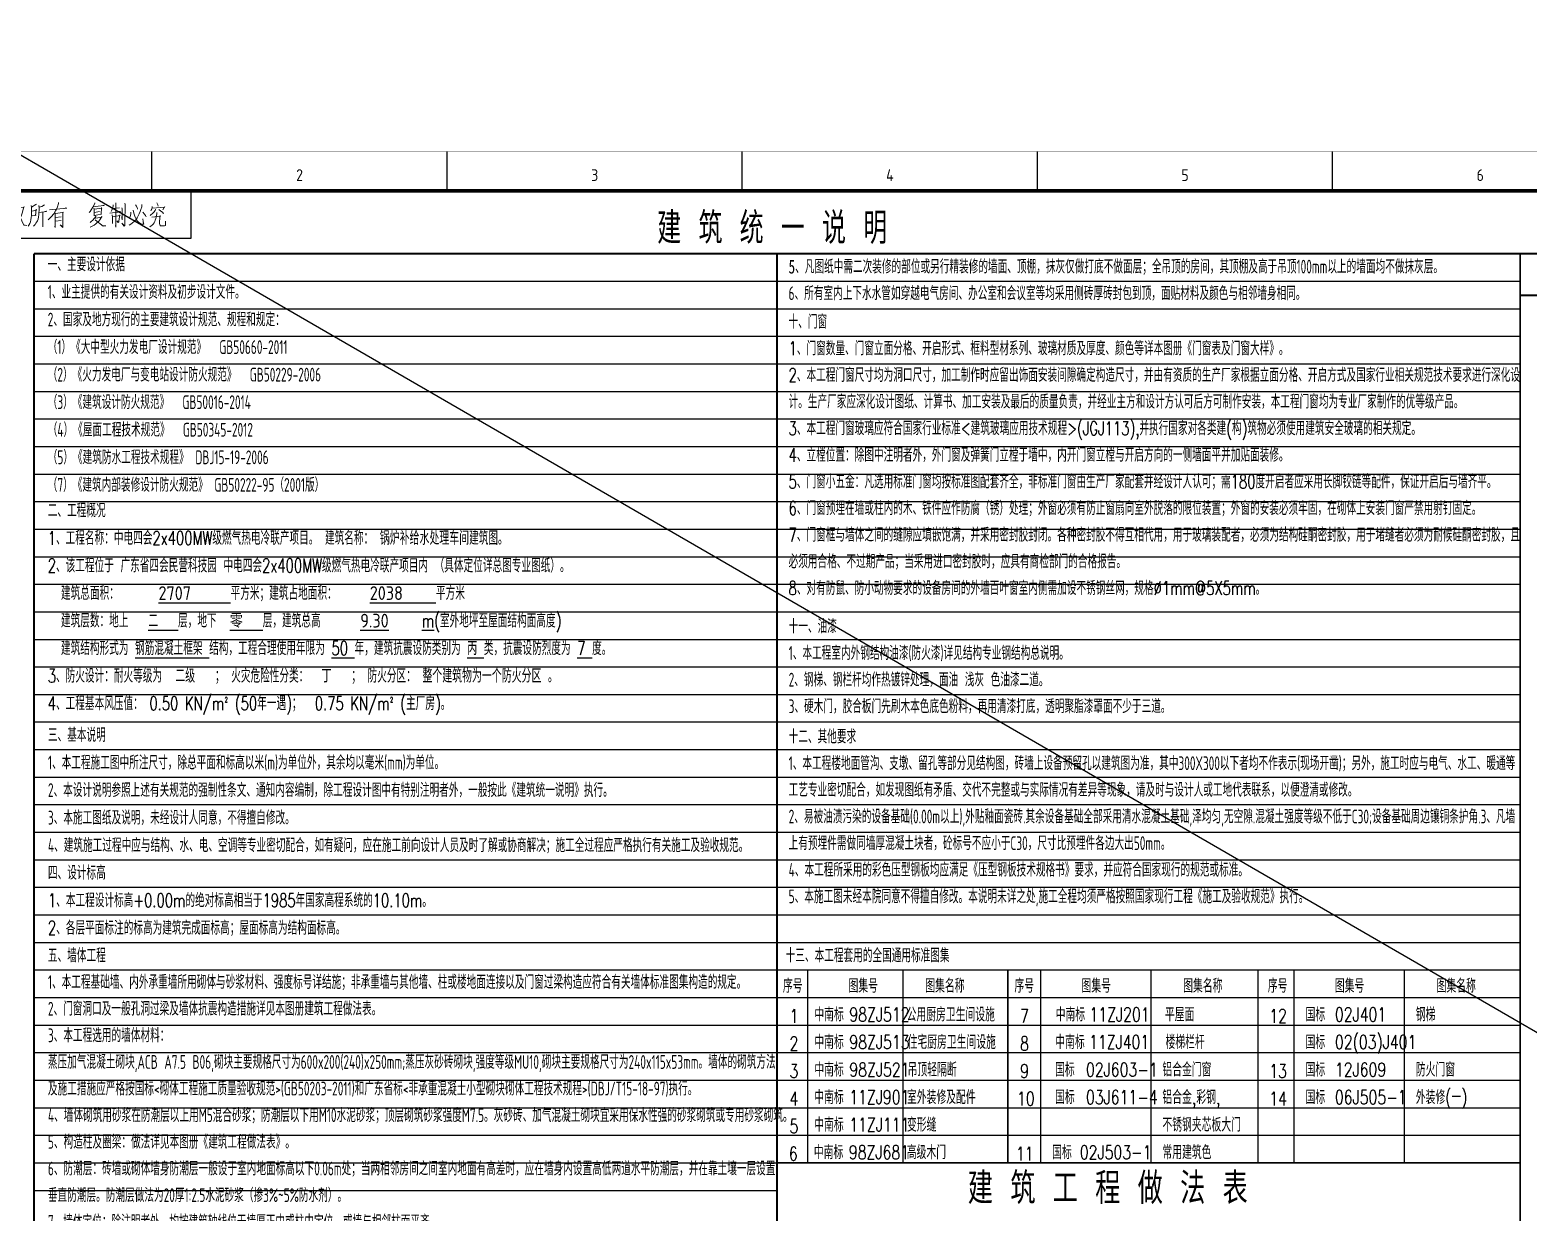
# Model space of a CAD drawing. Extents: x 93518 to 937116, y -359949 to 58022.
# Drawn here: x 689422 to 727487, y -9662 to 20371 of the extents above; entities that cross this region are included whole.
import ezdxf
from ezdxf.enums import TextEntityAlignment as Align

# ---------------------------------------------------------------- set-up
doc = ezdxf.new("R2010")
doc.units = 0
doc.header["$LTSCALE"] = 1000
doc.header["$MEASUREMENT"] = 0
doc.layers.get('0').update_dxf_attribs({"color": 8, "linetype": 'CONTINUOUS'})
for name, color, linetype in [('-人员定位', 6, 'CONTINUOUS'), ('PUB_TEXT', 8, 'CONTINUOUS'), ('工程做法表', 8, 'CONTINUOUS')]:
    doc.layers.add(name, color=color, linetype=linetype)
doc.styles.add('BIGFONT', font='geditxt.shx', dxfattribs={"bigfont": 'hztxt.shx'})
doc.styles.add('HZ', font='geditxt.shx', dxfattribs={"width": 0.8, "bigfont": 'dxt.shx'})
doc.styles.get("Standard").update_dxf_attribs({"font": 'GBENOR', "bigfont": 'GBCBIG'})
doc.styles.add('TK', font='geditxt.shx', dxfattribs={"width": 0.75, "bigfont": 'dxt.shx'})

# ---------------------------------------------------------------- blocks, each defined once
blk = doc.blocks.new('GEDI_WK_A11')
at = {"color": 3}
for p, q in [((75, 584), (75, 594)), ((150, 584), (150, 594)), ((225, 584), (225, 594)), ((300, 584), (300, 594)), ((375, 584), (375, 594)), ((85, 572), (85, 584)), ((25, 572), (85, 572))]:
    blk.add_line(p, q, dxfattribs=at)
for points, const_width in [([(0, 0), (1050, 0), (1050, 594), (0, 594)], 0.1), ([(25, 10), (1040, 10), (1040, 584), (25, 584)], 1)]:
    blk.add_lwpolyline(points, close=True, dxfattribs=dict(at, const_width=const_width))
for s, p in [('2', (112.5, 588)), ('3', (187.5, 588)), ('4', (262.5, 588)), ('5', (337.5, 588)), ('6', (412.5, 588))]:
    blk.add_text(s, height=3, dxfattribs=at).set_placement(p, align=Align.MIDDLE)
blk = doc.blocks.new('GEDI_Copyright_2012')
at = {"color": 7, "lineweight": 0}
for points in [[(8.99, -3.43), (9.11, -3.83), (9.11, -5.03), (9.11, -5.93), (9.03, -6.73), (8.9, -7.33), (8.73, -8.03), (8.48, -8.53), (8.22, -8.93)], [(10.81, -3.53), (10.9, -4.03), (10.9, -4.68), (10.81, -5.53), (10.73, -6.33), (10.6, -7.03), (10.47, -7.68), (10.3, -8.23), (10.09, -8.72), (9.84, -9.08)], [(9.88, -3.13), (9.96, -3.43), (9.96, -5.33)], [(12.43, -3.23), (12.34, -3.38), (11.53, -3.88), (10.98, -4.13)], [(14.64, -3.13), (14.81, -3.38), (14.76, -3.33), (14.72, -9.13), (14.68, -8.72), (14.72, -8.13)], [(20.67, -3.38), (20.5, -3.48), (19.35, -4.13), (19.27, -3.73), (19.4, -4.13), (19.4, -5.43), (19.35, -6.23), (19.31, -6.78), (19.22, -7.33), (19.1, -7.83), (18.93, -8.33), (18.72, -8.68), (18.54, -8.98)], [(22.67, -3.58), (21.99, -3.98), (21.35, -4.13), (21.26, -3.73), (21.35, -4.33), (21.31, -4.93), (21.26, -5.58), (21.22, -6.13), (21.13, -6.63), (21.05, -7.18), (20.92, -7.58), (20.71, -7.88), (20.5, -8.23), (20.28, -8.53), (20.07, -8.78), (19.86, -8.98)], [(26.28, -2.98), (26.28, -3.23), (26.02, -4.08), (25.76, -4.68), (25.51, -5.08), (25.04, -5.83), (24.36, -6.63), (23.9, -7.13), (23.6, -7.38)], [(35.45, -3.03), (35.49, -3.23), (34.98, -4.18), (34.52, -4.83), (34.26, -5.23), (34.05, -5.53)], [(35.11, -4.08), (36.34, -3.93), (37.87, -3.68), (37.75, -3.63), (37.49, -3.73)], [(40.12, -3.58), (40.16, -3.88), (39.83, -4.93), (39.66, -5.23)], [(40.8, -3.03), (40.84, -3.28), (40.8, -9.23), (40.72, -8.88), (40.8, -8.53)], [(43.1, -3.13), (43.18, -3.43), (43.14, -8.23), (43.14, -8.53), (43.1, -8.78), (43.05, -8.88), (42.97, -8.98), (42.37, -8.23), (43.05, -8.88)], [(47.43, -3.48), (47.39, -4.03), (47.17, -4.73), (47, -5.28), (46.71, -5.88), (46.45, -6.48), (46.2, -6.88), (45.86, -7.38), (45.47, -7.78), (45.09, -8.13), (44.67, -8.48), (44.24, -8.72)], [(45.82, -3.53), (46.07, -3.93), (46.24, -4.28), (46.32, -4.48), (46.32, -4.63)], [(51.21, -3.03), (51.47, -3.58), (51.55, -3.93)], [(9.11, -6.38), (10.01, -6.28), (9.92, -6.13), (9.92, -8.38), (9.88, -8.08), (9.88, -7.68)], [(9.16, -5.48), (10.39, -5.28)], [(11.2, -5.43), (12.56, -5.08), (12.47, -4.93), (12.26, -5.58), (12, -6.38), (11.75, -6.98), (11.45, -7.63), (11.03, -8.23), (10.6, -8.68), (10.26, -9.03)], [(11.15, -6.08), (12.34, -8.63), (13.15, -8.68), (12.38, -8.58), (12.17, -8.28)], [(14.72, -4.88), (14.42, -5.73), (14.08, -6.43), (13.74, -7.13), (13.45, -7.63), (13.36, -7.78)], [(13.62, -5.08), (15.4, -4.68)], [(14.72, -5.63), (15.27, -6.03), (15.4, -6.33)], [(15.7, -4.48), (17.52, -4.18), (17.44, -4.03), (17.27, -4.68), (17.1, -5.43), (16.93, -5.93), (16.76, -6.43), (16.55, -6.93), (16.21, -7.48), (15.91, -7.98), (15.61, -8.43), (15.32, -8.72), (15.02, -8.98)], [(15.61, -5.23), (15.87, -5.28), (17.44, -8.72), (18.2, -8.83), (17.44, -8.63), (17.14, -8.08)], [(19.48, -6.38), (19.56, -6.33), (20.54, -6.18), (20.41, -6.23), (20.54, -4.68), (20.63, -4.88), (19.44, -5.13)], [(21.31, -5.53), (23.22, -5.23), (23.09, -5.18), (22.88, -5.28)], [(22.28, -5.43), (22.28, -9.13), (22.24, -8.88), (22.28, -8.48)], [(23.98, -4.83), (28.4, -4.43), (28.14, -4.33)], [(25.34, -5.53), (25.43, -5.73), (25.38, -9.03), (25.38, -9.33), (25.34, -9.03), (25.38, -8.68)], [(25.43, -5.73), (27.38, -5.53), (27.38, -5.43), (27.47, -5.53), (27.38, -5.58), (27.38, -9.08), (27.34, -9.28), (26.66, -8.63), (27.34, -9.18)], [(26.96, -6.58), (25.47, -6.73)], [(25.47, -7.68), (26.96, -7.53)], [(28.14, -4.33), (27.8, -4.48)], [(35.71, -6.38), (35.71, -6.53), (34.98, -7.43), (34.56, -7.78), (34.26, -8.03)], [(35.62, -6.88), (35.75, -6.98), (37.28, -6.68), (37.23, -6.53), (36.77, -7.33), (36.47, -7.68), (36.17, -7.98), (35.71, -8.38), (35.28, -8.72), (34.81, -8.98), (34.26, -9.23)], [(35.24, -4.43), (35.28, -4.73), (35.32, -5.58), (35.32, -6.38), (35.28, -6.23), (37.19, -5.93), (37.07, -5.93), (37.15, -4.23), (37.28, -4.38), (35.28, -4.68)], [(36.64, -5.28), (35.36, -5.48)], [(35.54, -7.38), (35.62, -7.43), (37.57, -8.98), (38.3, -8.93), (37.57, -8.93), (37.32, -8.78)], [(39.27, -5.63), (42.08, -5.33), (42.03, -5.33), (41.87, -5.28), (41.65, -5.38)], [(39.87, -6.13), (39.95, -6.68), (39.95, -6.78), (40, -8.28), (39.95, -7.98), (40, -7.73)], [(40, -6.58), (41.95, -6.28), (41.82, -6.13), (41.74, -6.53), (41.69, -7.18), (41.61, -7.63), (41.57, -7.93), (41.44, -8.08), (41.06, -7.58), (41.48, -8.03)], [(40.12, -4.48), (41.74, -4.33)], [(42.33, -4.33), (42.42, -4.58), (42.42, -7.33), (42.33, -6.83), (42.37, -6.53)], [(44.67, -5.43), (44.63, -5.93), (44.5, -6.48), (44.37, -6.83), (44.24, -7.03)], [(45.26, -4.88), (45.43, -5.63), (45.56, -6.18), (45.77, -6.68), (45.99, -7.23), (46.24, -7.63), (46.58, -7.93), (47.05, -8.28), (47.51, -8.43), (47.81, -8.48), (47.94, -8.48), (47.73, -7.78), (47.64, -7.13), (47.81, -8.48)], [(47.64, -5.43), (48.07, -5.93), (48.36, -6.28), (48.49, -6.58)], [(51.21, -5.48), (51.21, -5.83), (51.08, -6.58), (50.95, -7.03), (50.83, -7.43), (50.7, -7.78), (50.53, -8.13), (50.32, -8.43), (50.06, -8.68), (49.77, -8.93), (49.43, -9.18)], [(50.91, -4.68), (50.83, -4.98), (50.44, -5.43), (50.06, -5.83), (49.81, -6.03), (49.55, -6.23)], [(50.06, -3.98), (50.02, -4.33), (49.94, -4.58), (49.85, -4.83), (49.77, -4.98), (49.68, -5.03), (50.02, -4.43), (53.29, -4.13), (53.16, -4.03), (52.78, -4.83)], [(49.98, -6.68), (52.19, -6.43), (52.06, -6.28), (52.02, -6.58), (51.93, -8.18), (51.97, -8.63), (52.06, -8.78), (52.19, -8.88), (52.4, -8.88), (52.61, -8.88), (53.21, -8.88), (53.42, -8.78), (53.46, -8.72), (53.42, -7.68), (53.42, -8.78)], [(51.76, -4.78), (52.27, -5.13), (52.65, -5.43), (52.83, -5.68), (52.91, -5.88)]]:
    blk.add_lwpolyline(points, dxfattribs=at)
blk = doc.blocks.new('A$C7DF8697A')
for name, p in [('GEDI_WK_A11', (0, 0)), ('GEDI_Copyright_2012', (25, 584))]:
    blk.add_blockref(name, p)
at = {"style": 'TK', "width": 0.85}
for tag, height, p in [('PROJECTNAME', 4.75, (985, 44)), ('PHASE', 4, (1027, 44)), ('DRAWINGNAME', 4.75, (995, 31))]:
    blk.add_attdef(tag, text='', height=height, dxfattribs=at).set_placement(p, align=Align.MIDDLE_CENTER)
for tag, p, height in [('APPROVE', (872, 32.75), 3.5), ('DESIGN', (917, 32.75), 3.5), ('REVIEW1', (872, 25.75), 3.5), ('DRAW', (917, 25.75), 3.5), ('REVIEW2', (872, 18.75), 3.5), ('PROPORTION', (917, 18.75), 3.5), ('DRAWINGNUMBER', (967, 18.5), 4), ('CHECK', (872, 11.75), 3.5), ('DATE', (917, 11.75), 3.5), ('VERSION', (1033, 11.75), 3.5)]:
    blk.add_attdef(tag, p, '', height=height, dxfattribs=at)

msp = doc.modelspace()

# ---------------------------------------------------------------- linework, layer by layer
at = {"layer": '-人员定位'}
msp.add_line((683699.6, 20371.1), (799204.9, -46469.3), dxfattribs=at)
at = {"layer": '工程做法表'}
for p, q in [((709179.4, -3511.1), (709179.4, -8411.1)), ((711599.8, -3511.1), (711599.8, -8411.1)), ((715099.6, -3511.1), (715099.6, -8411.1)), ((717900.2, -3511.1), (717900.2, -8411.1)), ((721537.4, -3511.1), (721537.4, -8411.1)), ((724338, -3511.1), (724338, -8411.1)), ((708407.2, -8411.1), (727287.8, -8411.1))]:
    msp.add_line(p, q, dxfattribs=at)
at = {"layer": '工程做法表', "const_width": 50}
for points in [[(689522.3, 14688.9), (732976.5, 14688.9)], [(689522.3, 14688.9), (743450.9, 14688.9), (743450.9, -40611.1), (727287.8, -40611.1)], [(689522.3, 14688.9), (743450.9, 14688.9), (743450.9, -40611.1), (727287.8, -40611.1)], [(689526.5, 14688.9), (689526.5, -40611.1)], [(705685.3, 14688.9), (759614, 14688.9), (759614, -37374.8), (743450.9, -37374.8)], [(705685.3, 14688.9), (759614, 14688.9), (759611.1, -36174.8), (743450.9, -36174.8)], [(708407.2, 14688.9), (708407.2, -40611.1)], [(727287.8, 14688.9), (727287.8, -40611.1)], [(727281.4, 13625.2), (743450.9, 13625.2)], [(708407.2, -8411.1), (727287.8, -8411.1)]]:
    msp.add_lwpolyline(points, dxfattribs=at)
at = {"layer": '工程做法表'}
for points in [[(689522.3, 13988.9), (727287.8, 13988.9)], [(689522.3, 13288.9), (727287.8, 13288.9)], [(689522.3, 12588.9), (727287.8, 12588.9)], [(689522.3, 11888.9), (727287.8, 11888.9)], [(689522.3, 11188.9), (727287.8, 11188.9)], [(689522.3, 10488.9), (727287.8, 10488.9)], [(689522.3, 9788.9), (727287.8, 9788.9)], [(689522.3, 9088.9), (727287.8, 9088.9)], [(689522.3, 8388.9), (727287.8, 8388.9)], [(689522.3, 7688.9), (727287.8, 7688.9)], [(689522.3, 6988.9), (727287.8, 6988.9)], [(689522.3, 6288.9), (727287.8, 6288.9)], [(689522.3, 5588.9), (727287.8, 5588.9)], [(689522.3, 4888.9), (727287.8, 4888.9)], [(689522.3, 4188.9), (727287.8, 4188.9)], [(689522.3, 3488.9), (727287.8, 3488.9)], [(689522.3, 2788.9), (727287.8, 2788.9)], [(689522.3, 2088.9), (727287.8, 2088.9)], [(689522.3, 1388.9), (727287.8, 1388.9)], [(689522.3, 688.9), (727287.8, 688.9)], [(689522.3, -11.1), (727287.8, -11.1)], [(689522.3, -711.1), (727287.8, -711.1)], [(689522.3, -1411.1), (727287.8, -1411.1)], [(689522.3, -2111.1), (727287.8, -2111.1)], [(689522.3, -2811.1), (727287.8, -2811.1)], [(689522.3, -3511.1), (727287.8, -3511.1)], [(720625.5, -3511.1), (720625.5, -8411.1)], [(689522.3, -4211.1), (727287.8, -4211.1)], [(689522.3, -4911.1), (727287.8, -4911.1)], [(689522.3, -5611.1), (708407.2, -5611.1)], [(708407.2, -5611.1), (727287.8, -5611.1)], [(689522.3, -6311.1), (708407.2, -6311.1)], [(708407.2, -6311.1), (727287.8, -6311.1)], [(689522.3, -7011.1), (708407.2, -7011.1)], [(708407.2, -7011.1), (727287.8, -7011.1)], [(689522.3, -7711.1), (708407.2, -7711.1)], [(708407.2, -7711.1), (727287.8, -7711.1)], [(689522.3, -8411.1), (708407.2, -8411.1)], [(689522.3, -9111.1), (708407.2, -9111.1)]]:
    msp.add_lwpolyline(points, dxfattribs=at)
for points in [[(708407.2, -3511.1), (714266.6, -3511.1), (714266.6, -8411.1), (708407.2, -8411.1)], [(714266.6, -3511.1), (727287.8, -3511.1), (727287.8, -8411.1), (714266.6, -8411.1)]]:
    msp.add_lwpolyline(points, close=True, dxfattribs=at)

# ---------------------------------------------------------------- block references
at = {"xscale": 100, "yscale": 100, "zscale": 100}
msp.add_blockref('A$C7DF8697A', (685022.3, -42116.5), dxfattribs=at)

# ---------------------------------------------------------------- texts
at = {"layer": 'PUB_TEXT', "width": 0.8}
for s, style, p in [('建 筑 统 一 说 明 ', 'HZ', (705361.4, 14936.8)), ('建 筑 工 程 做 法 表 ', 'BIGFONT', (713252.4, -9457.8))]:
    msp.add_text(s, height=800, dxfattribs=dict(at, style=style)).set_placement(p)
at = {"layer": 'PUB_TEXT', "linetype": 'Continuous', "style": 'HZ', "width": 0.75}
for s, p in [('序号', (708553.9, -4089.5)), ('图集号', (710221, -4089.5)), ('图集名称', (712171.9, -4089.5)), ('序号', (714437.7, -4089.5)), ('图集号', (716141.1, -4089.5)), ('图集名称', (718725.8, -4089.5)), ('序号', (720875.6, -4089.5)), ('图集号', (722579, -4089.5)), ('图集名称', (725163.6, -4089.5)), ('1', (708721.9, -4854.4)), ('中南标', (709353.2, -4818.6)), ('98ZJ512', (710241.9, -4818.6)), ('公用厨房卫生间设施', (711697.3, -4818.6)), ('7', (714581.3, -4854.4)), ('中南标', (715484.7, -4818.6)), ('11ZJ201', (716342.8, -4818.6)), ('平屋面', (718261.2, -4818.6)), ('12', (720910.6, -4854.4)), ('国标', (721834.2, -4818.6)), ('02J401', (722580, -4818.6)), ('钢梯', (724634.7, -4818.6)), ('2', (708721.9, -5554.4)), ('中南标', (709353.2, -5518.6)), ('98ZJ513', (710241.9, -5518.6)), ('住宅厨房卫生间设施', (711721.9, -5518.6)), ('8', (714580.2, -5554.4)), ('中南标', (715475.2, -5518.6)), ('11ZJ401', (716333.2, -5518.6)), ('楼梯栏杆', (718275.8, -5518.6)), ('国标', (721834.2, -5518.6)), ('02(03)J401', (722580, -5518.6)), ('3', (708721.9, -6254.4)), ('中南标', (709353.2, -6218.6)), ('98ZJ521', (710241.9, -6218.6)), ('吊顶轻隔断', (711721.9, -6218.6)), ('9', (714580.2, -6254.4)), ('国标', (715468.5, -6218.6)), ('02J603-1', (716254.3, -6218.6)), ('铝合金门窗', (718196.9, -6218.6)), ('13', (720910.6, -6254.4)), ('国标', (721834.2, -6218.6)), ('12J609', (722580, -6218.6)), ('防火门窗', (724634.7, -6218.6)), ('4', (708721.9, -6954.4)), ('中南标', (709350.3, -6918.6)), ('11ZJ901', (710239.1, -6918.6)), ('室外装修及配件', (711706.1, -6918.6)), ('10', (714502.2, -6954.4)), ('国标', (715468.5, -6918.6)), ('03J611-4', (716254.3, -6918.6)), ('铝合金,彩钢,', (718196.9, -6918.6)), ('14', (720910.6, -6954.4)), ('国标', (721834.2, -6918.6)), ('06J505-1', (722580, -6918.6)), ('外装修(一)', (724634.7, -6918.6)), ('中南标', (709350.3, -7618.6)), ('变形缝', (711706.1, -7618.6)), ('不锈钢夹芯板大门', (718196.9, -7618.6)), ('5', (708721.9, -7654.4)), ('11ZJ111', (710239.1, -7618.6)), ('中南标', (709341.2, -8318.6)), ('98ZJ681', (710229.9, -8318.6)), ('高级木门', (711701.8, -8318.6)), ('国标', (715396.3, -8318.6)), ('02J503-1', (716098.2, -8318.6)), ('常用建筑色', (718196.9, -8318.6)), ('6', (708705.7, -8354.4)), ('11', (714472.7, -8354.4))]:
    msp.add_text(s, height=350, dxfattribs=at).set_placement(p)
at = {"layer": 'PUB_TEXT', "linetype": 'Continuous', "char_height": 350, "attachment_point": 1}
for s, insert, width, line_spacing_factor, style in [('\\pi-600.81,l600.81,t600.81;{\\W0.7;一\\Fgbenor,gbcbig|c134;、\\Fgeditxt,dxt|c134;主要设计依据\\P\\pi0,l0,t772.9;\\Fgbenor,gbcbig|c134;1、\\Fgeditxt,dxt|c134;业主提供的有关设计资料及初步设计文件\\Fgbenor,gbcbig|c134;。\\Fgeditxt,dxt|c134;\\P\\ptz;\\Fgbenor,gbcbig|c134;2、\\Fgeditxt,dxt|c134;国家及地方现行的主要建筑设计规范\\Fgbenor,gbcbig|c134;、\\Fgeditxt,dxt|c134;规程和规定\\Fgbenor,gbcbig|c134;：\\Fgeditxt,dxt|c134;\\P\\Fgbenor,gbcbig|c134;（1）《\\Fgeditxt,dxt|c134;大中型火力发电厂设计规范\\Fgbenor,gbcbig|c134;》\\Fgeditxt,dxt|c134;  \\Fgbenor,gbcbig|c134;GB50660-2011\\Fgeditxt,dxt|c134;\\P\\Fgbenor,gbcbig|c134;（2）《\\Fgeditxt,dxt|c134;火力发电厂与变电站设计防火规范\\Fgbenor,gbcbig|c134;》\\Fgeditxt,dxt|c134;  \\Fgbenor,gbcbig|c134;GB50229-2006\\Fgeditxt,dxt|c134;\\P\\Fgbenor,gbcbig|c134;（3）《\\Fgeditxt,dxt|c134;建筑设计防火规范\\Fgbenor,gbcbig|c134;》\\Fgeditxt,dxt|c134;  \\Fgbenor,gbcbig|c134;GB50016-2014\\Fgeditxt,dxt|c134;\\P\\Fgbenor,gbcbig|c134;（4）《\\Fgeditxt,dxt|c134;屋面工程技术规范\\Fgbenor,gbcbig|c134;》\\Fgeditxt,dxt|c134;  \\Fgbenor,gbcbig|c134;GB50345-2012\\Fgeditxt,dxt|c134;\\P\\Fgbenor,gbcbig|c134;（5）《\\Fgeditxt,dxt|c134;建筑防水工程技术规程\\Fgbenor,gbcbig|c134;》\\Fgeditxt,dxt|c134; \\Fgbenor,gbcbig|c134;DBJ15-19-2006\\Fgeditxt,dxt|c134;\\P\\Fgbenor,gbcbig|c134;（7）《\\Fgeditxt,dxt|c134;建筑内部装修设计防火规范\\Fgbenor,gbcbig|c134;》\\Fgeditxt,dxt|c134; \\Fgbenor,gbcbig|c134;GB50222-95（2001\\Fgeditxt,dxt|c134;版\\Fgbenor,gbcbig|c134;）}', (689873.8, 14589.5), 18533.418, 1.2, 'BIGFONT'), ('{\\fSimSun|b0|i0|c134|p2;\\W0.7;5\\Fgbenor,gbcbig|c134;、\\Fgeditxt,dxt|c134;凡图纸中需二次装修的部位或另行精装修的墙面\\Fgbenor,gbcbig|c134;、\\Fgeditxt,dxt|c134;顶棚\\Fgbenor,gbcbig|c134;，\\Fgeditxt,dxt|c134;抹灰仅做打底不做面层\\Fgbenor,gbcbig|c134;；\\Fgeditxt,dxt|c134;全吊顶的房间\\Fgbenor,gbcbig|c134;，\\Fgeditxt,dxt|c134;其顶棚及高于吊顶\\Fgbenor,gbcbig|c134;100mm\\Fgeditxt,dxt|c134;以上的墙面均不做抹灰层\\Fgbenor,gbcbig|c134;。\\Fgeditxt,dxt|c134;\\P\\Fgbenor,gbcbig|c134;6、\\Fgeditxt,dxt|c134;所有室内上下水水管如穿越电气房间\\Fgbenor,gbcbig|c134;、\\Fgeditxt,dxt|c134;办公室和会议室等均采用侧砖厚砖封包到顶\\Fgbenor,gbcbig|c134;，\\Fgeditxt,dxt|c134;面贴材料及颜色与相邻墙身相同\\Fgbenor,gbcbig|c134;。}', (708698, 14533.4), 18587.731, 1.16, 'HZ'), ('{\\W0.7;十\\Fgbenor,gbcbig|c134;、\\Fgeditxt,dxt|c134;门窗\\P1\\Fgbenor,gbcbig|c134;、\\Fgeditxt,dxt|c134;门窗数量\\Fgbenor,gbcbig|c134;、\\Fgeditxt,dxt|c134;门窗立面分格\\Fgbenor,gbcbig|c134;、\\Fgeditxt,dxt|c134;开启形式\\Fgbenor,gbcbig|c134;、\\Fgeditxt,dxt|c134;框料型材系列\\Fgbenor,gbcbig|c134;、\\Fgeditxt,dxt|c134;玻璃材质及厚度\\Fgbenor,gbcbig|c134;、\\Fgeditxt,dxt|c134;颜色等详本图册\\Fgbenor,gbcbig|c134;《\\Fgeditxt,dxt|c134;门窗表及门窗大样\\Fgbenor,gbcbig|c134;》。\\Fgeditxt,dxt|c134;\\P2\\Fgbenor,gbcbig|c134;、\\Fgeditxt,dxt|c134;本工程门窗尺寸均为洞口尺寸\\Fgbenor,gbcbig|c134;，\\Fgeditxt,dxt|c134;加工制作时应留出饰面安装间隙确定构造尺寸\\Fgbenor,gbcbig|c134;，\\Fgeditxt,dxt|c134;并由有资质的生产厂家根据立面分格\\Fgbenor,gbcbig|c134;、\\Fgeditxt,dxt|c134;开启方式及国家行业相关规范技术要求进行深化设计\\Fgbenor,gbcbig|c134;。\\Fgeditxt,dxt|c134;生产厂家应深化设计图纸\\Fgbenor,gbcbig|c134;、\\Fgeditxt,dxt|c134;计算书\\Fgbenor,gbcbig|c134;、\\Fgeditxt,dxt|c134;加工安装及最后的质量负责\\Fgbenor,gbcbig|c134;，\\Fgeditxt,dxt|c134;并经业主方和设计方认可后方可制作安装\\Fgbenor,gbcbig|c134;，\\Fgeditxt,dxt|c134;本工程门窗均为专业厂家制作的优等级产品\\Fgbenor,gbcbig|c134;。\\Fgeditxt,dxt|c134;\\P3\\Fgbenor,gbcbig|c134;、\\Fgeditxt,dxt|c134;本工程门窗玻璃应符合国家行业标准<建筑玻璃应用技术规程>(JGJ113),并执行国家对各类建(构)筑物必须使用建筑安全玻璃的相关规定\\Fgbenor,gbcbig|c134;。\\Fgeditxt,dxt|c134;\\P4\\Fgbenor,gbcbig|c134;、\\Fgeditxt,dxt|c134;立樘位置\\Fgbenor,gbcbig|c134;：\\Fgeditxt,dxt|c134;除图中注明者外\\Fgbenor,gbcbig|c134;，\\Fgeditxt,dxt|c134;外门窗及弹簧门立樘于墙中\\Fgbenor,gbcbig|c134;，\\Fgeditxt,dxt|c134;内开门窗立樘与开启方向的一侧墙面平并加贴面装修\\Fgbenor,gbcbig|c134;。\\Fgeditxt,dxt|c134;\\P5\\Fgbenor,gbcbig|c134;、\\Fgeditxt,dxt|c134;门窗小五金\\Fgbenor,gbcbig|c134;：\\Fgeditxt,dxt|c134;凡选用标准门窗均按标准图配套齐全\\Fgbenor,gbcbig|c134;，\\Fgeditxt,dxt|c134;非标准门窗由生产厂家配套并经设计人认可\\Fgbenor,gbcbig|c134;；\\Fgeditxt,dxt|c134;需180度开启者应采用长脚铰链等配件\\Fgbenor,gbcbig|c134;，\\Fgeditxt,dxt|c134;保证开启后与墙齐平\\Fgbenor,gbcbig|c134;。\\Fgeditxt,dxt|c134;\\P6\\Fgbenor,gbcbig|c134;、\\Fgeditxt,dxt|c134;门窗预埋在墙或柱内的木\\Fgbenor,gbcbig|c134;、\\Fgeditxt,dxt|c134;铁件应作防腐\\Fgbenor,gbcbig|c134;（\\Fgeditxt,dxt|c134;锈\\Fgbenor,gbcbig|c134;）\\Fgeditxt,dxt|c134;处理\\Fgbenor,gbcbig|c134;；\\Fgeditxt,dxt|c134;外窗必须有防止窗扇向室外脱落的限位装置\\Fgbenor,gbcbig|c134;；\\Fgeditxt,dxt|c134;外窗的安装必须牢固\\Fgbenor,gbcbig|c134;，\\Fgeditxt,dxt|c134;在砌体上安装门窗严禁用射钉固定\\Fgbenor,gbcbig|c134;。\\Fgeditxt,dxt|c134;\\P7\\Fgbenor,gbcbig|c134;、\\Fgeditxt,dxt|c134;门窗框与墙体之间的缝隙应填嵌饱满\\Fgbenor,gbcbig|c134;，\\Fgeditxt,dxt|c134;并采用密封胶封闭\\Fgbenor,gbcbig|c134;。\\Fgeditxt,dxt|c134;各种密封胶不得互相代用\\Fgbenor,gbcbig|c134;，\\Fgeditxt,dxt|c134;用于玻璃装配者\\Fgbenor,gbcbig|c134;，\\Fgeditxt,dxt|c134;必须为结构硅酮密封胶\\Fgbenor,gbcbig|c134;，\\Fgeditxt,dxt|c134;用于堵缝者必须为耐候硅酮密封胶\\Fgbenor,gbcbig|c134;，\\Fgeditxt,dxt|c134;且必须用合格\\Fgbenor,gbcbig|c134;、\\Fgeditxt,dxt|c134;不过期产品\\Fgbenor,gbcbig|c134;；\\Fgeditxt,dxt|c134;当采用进口密封胶时\\Fgbenor,gbcbig|c134;，\\Fgeditxt,dxt|c134;应具有商检部门的合格报告\\Fgbenor,gbcbig|c134;。\\Fgeditxt,dxt|c134;\\P8\\Fgbenor,gbcbig|c134;、\\Fgeditxt,dxt|c134;对有防鼠\\Fgbenor,gbcbig|c134;、\\Fgeditxt,dxt|c134;防小动物要求的设备房间的外墙百叶窗室内侧需加设不锈钢丝网\\Fgbenor,gbcbig|c134;，\\Fgeditxt,dxt|c134;规格∅1mm@5X5mm\\Fgbenor,gbcbig|c134;。}', (708698, 13133.4), 18587.731, 1.16, 'HZ'), ('\\pi-600.8,l600.8,t600.8;{\\W0.7;二\\Fgbenor,gbcbig|c134;、\\Fgeditxt,dxt|c134;工程概况\\P\\pi0,l0,tz;1\\Fgbenor,gbcbig|c134;、\\Fgeditxt,dxt|c134;工程名称\\Fgbenor,gbcbig|c134;：\\Fgeditxt,dxt|c134;中电四会2x400MW级燃气热电冷联产项目\\Fgbenor,gbcbig|c134;。\\Fgeditxt,dxt|c134; 建筑名称\\Fgbenor,gbcbig|c134;：\\Fgeditxt,dxt|c134; \\Fgbenor,gbcbig|c134;\\W1;\\C6;锅炉补给水处理车间\\Fgeditxt,dxt|c134;\\W0.7;\\C256;建筑图\\Fgbenor,gbcbig|c134;。\\Fgeditxt,dxt|c134;\\P2\\Fgbenor,gbcbig|c134;、\\Fgeditxt,dxt|c134;该工程位于 广东省四会民营科技园 中电四会2x400MW级燃气热电冷联产项目内 \\Fgbenor,gbcbig|c134;（\\Fgeditxt,dxt|c134;具体定位详总图专业图纸\\Fgbenor,gbcbig|c134;）。\\Fgeditxt,dxt|c134;\\P  建筑总面积\\Fgbenor,gbcbig|c134;：\\Fgeditxt,dxt|c134; \\A1;\\L\\C6;     \\Fgbenor,gbcbig|c134;\\W1;2707\\Fgeditxt,dxt|c134;\\W0.7;      \\A0;\\l\\C256;平方米\\Fgbenor,gbcbig|c134;；\\Fgeditxt,dxt|c134;建筑占地面积\\Fgbenor,gbcbig|c134;：\\Fgeditxt,dxt|c134; \\A1;\\L\\C6;    \\Fgbenor,gbcbig|c134;\\W1;2038\\Fgeditxt,dxt|c134;\\W0.7;     \\A0;\\l\\C256;平方米                                   \\P  建筑层数\\Fgbenor,gbcbig|c134;：\\Fgeditxt,dxt|c134;地上\\L   \\Fgbenor,gbcbig|c134;\\W1;二\\Fgeditxt,dxt|c134;\\W0.7;   \\l层\\Fgbenor,gbcbig|c134;，\\Fgeditxt,dxt|c134;地下\\L  \\W1;零\\W0.7;   \\l层\\Fgbenor,gbcbig|c134;，\\Fgeditxt,dxt|c134;建筑总高 \\L\\C6;     \\Fgbenor,gbcbig|c134;\\W1;9\\Fgbenor,gbcbig|c0;.3\\Fgbenor,gbcbig|c134;0\\Fgeditxt,dxt|c134;\\W0.7;     \\C256;m\\l(室外地坪至屋面结构面高度)\\P  建筑结构形式为\\L \\C6;钢筋混凝土框架 \\l\\C256;结构\\Fgbenor,gbcbig|c134;，\\Fgeditxt,dxt|c134;工程合理使用年限为 \\L\\C6;50 \\l\\C256;年\\Fgbenor,gbcbig|c134;，\\Fgeditxt,dxt|c134;建筑抗震设防类别为\\L\\C6; \\Fgbenor,gbcbig|c134;\\W1;丙\\Fgeditxt,dxt|c134;\\W0.7; \\l\\C256;类\\Fgbenor,gbcbig|c134;，\\Fgeditxt,dxt|c134;抗震设防烈度为\\L \\C6;7\\C256; \\l度\\Fgbenor,gbcbig|c134;。\\Fgeditxt,dxt|c134;\\P3\\Fgbenor,gbcbig|c134;、\\Fgeditxt,dxt|c134;防火设计\\Fgbenor,gbcbig|c134;：\\Fgeditxt,dxt|c134;耐火等级为  \\Fgbenor,gbcbig|c134;\\W1;\\C6;二级\\Fgeditxt,dxt|c134;\\W0.7;\\C256;   \\Fgbenor,gbcbig|c134;；\\Fgeditxt,dxt|c134; 火灾危险性分类\\Fgbenor,gbcbig|c134;：\\Fgeditxt,dxt|c134;\\C6;  \\Fgbenor,gbcbig|c134;\\W1;丁\\Fgeditxt,dxt|c134;\\W0.7;   \\Fgbenor,gbcbig|c134;\\C256;；\\Fgeditxt,dxt|c134; 防火分区\\Fgbenor,gbcbig|c134;：\\Fgeditxt,dxt|c134;\\C6; \\Fgbenor,gbcbig|c134;\\W1;整个建筑物为一个防火分区\\Fgeditxt,dxt|c134;\\W0.7; \\Fgbenor,gbcbig|c134;\\C256;。\\Fgeditxt,dxt|c134;      \\P4\\Fgbenor,gbcbig|c134;、\\Fgeditxt,dxt|c134;工程基本风压值\\Fgbenor,gbcbig|c134;：\\Fgeditxt,dxt|c134; \\C6;0.50 \\C256;KN/m\\Fisoct|c134;²\\Fgeditxt,dxt|c134;\\C6; \\C256;(50年一遇)\\Fgbenor,gbcbig|c134;；\\Fgeditxt,dxt|c134;  \\C6;0.75 \\C256;KN/m\\Fisoct|c134;²\\Fgeditxt,dxt|c134; (主厂房)\\Fgbenor,gbcbig|c134;。}', (689873.8, 8338.9), 18533.418, 1.2, 'BIGFONT'), ('{\\W0.7;十一\\Fgbenor,gbcbig|c134;、\\Fgeditxt,dxt|c134;油漆\\P\\Fgbenor,gbcbig|c134;1、\\Fgeditxt,dxt|c134;本工程室内外钢结构油漆\\Fgbenor,gbcbig|c134;(\\Fgeditxt,dxt|c134;防火漆\\Fgbenor,gbcbig|c134;)\\Fgeditxt,dxt|c134;详见结构专业钢结构总说明\\Fgbenor,gbcbig|c134;。\\Fgeditxt,dxt|c134;\\P\\Fgbenor,gbcbig|c134;2、\\Fgeditxt,dxt|c134;钢梯\\Fgbenor,gbcbig|c134;、\\Fgeditxt,dxt|c134;钢栏杆均作热镀锌处理\\Fgbenor,gbcbig|c134;，\\Fgeditxt,dxt|c134;面油 \\C6;浅灰 \\C256;色油漆二道\\Fgbenor,gbcbig|c134;。\\Fgeditxt,dxt|c134;\\P\\Fgbenor,gbcbig|c134;3、\\Fgeditxt,dxt|c134;硬木门\\Fgbenor,gbcbig|c134;，\\Fgeditxt,dxt|c134;胶合板门先刷木本色底色粉料\\Fgbenor,gbcbig|c134;，\\Fgeditxt,dxt|c134;再用清漆打底\\Fgbenor,gbcbig|c134;，\\Fgeditxt,dxt|c134;透明聚脂漆罩面不少于三道\\Fgbenor,gbcbig|c134;。}', (708700.1, 5393.4), 18587.731, 1.16, 'HZ'), ('{\\W0.7;三\\Fgbenor,gbcbig|c134;、\\Fgeditxt,dxt|c134;基本说明\\P\\Fgbenor,gbcbig|c134;1、\\Fgeditxt,dxt|c134;本工程施工图中所注尺寸\\Fgbenor,gbcbig|c134;，\\Fgeditxt,dxt|c134;除总平面和标高以米\\Fgbenor,gbcbig|c134;(m)\\Fgeditxt,dxt|c134;为单位外\\Fgbenor,gbcbig|c134;，\\Fgeditxt,dxt|c134;其余均以毫米\\Fgbenor,gbcbig|c134;(mm)\\Fgeditxt,dxt|c134;为单位\\Fgbenor,gbcbig|c134;。\\Fgeditxt,dxt|c134;\\P\\Fgbenor,gbcbig|c134;2、\\Fgeditxt,dxt|c134;本设计说明参照上述有关规范的强制性条文\\Fgbenor,gbcbig|c134;、\\Fgeditxt,dxt|c134;通知内容编制\\Fgbenor,gbcbig|c134;，\\Fgeditxt,dxt|c134;除工程设计图中有特别注明者外\\Fgbenor,gbcbig|c134;，\\Fgeditxt,dxt|c134;一般按此\\Fgbenor,gbcbig|c134;《\\Fgeditxt,dxt|c134;建筑统一说明\\Fgbenor,gbcbig|c134;》\\Fgeditxt,dxt|c134;执行\\Fgbenor,gbcbig|c134;。\\Fgeditxt,dxt|c134;\\P\\Fgbenor,gbcbig|c134;3、\\Fgeditxt,dxt|c134;本施工图纸及说明\\Fgbenor,gbcbig|c134;，\\Fgeditxt,dxt|c134;未经设计人同意\\Fgbenor,gbcbig|c134;，\\Fgeditxt,dxt|c134;不得擅自修改\\Fgbenor,gbcbig|c134;。\\Fgeditxt,dxt|c134;\\P\\Fgbenor,gbcbig|c134;4、\\Fgeditxt,dxt|c134;建筑施工过程中应与结构\\Fgbenor,gbcbig|c134;、\\Fgeditxt,dxt|c134;水\\Fgbenor,gbcbig|c134;、\\Fgeditxt,dxt|c134;电\\Fgbenor,gbcbig|c134;、\\Fgeditxt,dxt|c134;空调等专业密切配合\\Fgbenor,gbcbig|c134;，\\Fgeditxt,dxt|c134;如有疑问\\Fgbenor,gbcbig|c134;，\\Fgeditxt,dxt|c134;应在施工前向设计人员及时了解或协商解决\\Fgbenor,gbcbig|c134;；\\Fgeditxt,dxt|c134;施工全过程应严格执行有关施工及验收规范\\Fgbenor,gbcbig|c134;。}', (689878.5, 2633.4), 18533.418, 1.2, 'BIGFONT'), ('{\\W0.7;十二\\Fgbenor,gbcbig|c134;、\\Fgeditxt,dxt|c134;其他要求\\P\\Fgbenor,gbcbig|c134;1、\\Fgeditxt,dxt|c134;本工程楼地面管沟\\Fgbenor,gbcbig|c134;、\\Fgeditxt,dxt|c134;支墩\\Fgbenor,gbcbig|c134;、\\Fgeditxt,dxt|c134;留孔等部分见结构图\\Fgbenor,gbcbig|c134;，\\Fgeditxt,dxt|c134;砖墙上设备预留孔以建筑图为准\\Fgbenor,gbcbig|c134;，\\Fgeditxt,dxt|c134;其中\\Fgbenor,gbcbig|c134;300X300\\Fgeditxt,dxt|c134;以下者均不作表示\\Fgbenor,gbcbig|c134;(\\Fgeditxt,dxt|c134;现场开凿\\Fgbenor,gbcbig|c134;)；\\Fgeditxt,dxt|c134;另外\\Fgbenor,gbcbig|c134;，\\Fgeditxt,dxt|c134;施工时应与电气\\Fgbenor,gbcbig|c134;、\\Fgeditxt,dxt|c134;水工\\Fgbenor,gbcbig|c134;、\\Fgeditxt,dxt|c134;暖通等工艺专业密切配合\\Fgbenor,gbcbig|c134;，\\Fgeditxt,dxt|c134;如发现图纸有矛盾\\Fgbenor,gbcbig|c134;、\\Fgeditxt,dxt|c134;交代不完整或与实际情况有差异等现象\\Fgbenor,gbcbig|c134;，\\Fgeditxt,dxt|c134;请及时与设计人或工地代表联系\\Fgbenor,gbcbig|c134;，\\Fgeditxt,dxt|c134;以便澄清或修改\\Fgbenor,gbcbig|c134;。\\Fgeditxt,dxt|c134;\\P\\Fgbenor,gbcbig|c134;2、\\Fgeditxt,dxt|c134;易被油渍污染的设备基础\\Fgbenor,gbcbig|c134;(0.00m\\Fgeditxt,dxt|c134;以上\\Fgbenor,gbcbig|c134;),\\Fgeditxt,dxt|c134;外贴釉面瓷砖\\Fgbenor,gbcbig|c134;.\\Fgeditxt,dxt|c134;其余设备基础全部采用清水混凝土基础\\Fgbenor,gbcbig|c134;,\\Fgeditxt,dxt|c134;泽均匀\\Fgbenor,gbcbig|c134;,\\Fgeditxt,dxt|c134;无空隙\\Fgbenor,gbcbig|c134;.\\Fgeditxt,dxt|c134;混凝土强度等级不低于\\Fgbenor,gbcbig|c134;C30;\\Fgeditxt,dxt|c134;设备基础周边镶铜条护角\\Fgbenor,gbcbig|c134;.3、\\Fgeditxt,dxt|c134;凡墙上有预埋件需做同墙厚混凝土块者\\Fgbenor,gbcbig|c134;，\\Fgeditxt,dxt|c134;砼标号不应小于\\Fgbenor,gbcbig|c134;C30，\\Fgeditxt,dxt|c134;尺寸比预埋件各边大出\\Fgbenor,gbcbig|c134;50mm。\\Fgeditxt,dxt|c134;\\P\\Fgbenor,gbcbig|c134;4、\\Fgeditxt,dxt|c134;本工程所采用的彩色压型钢板均应满足\\Fgbenor,gbcbig|c134;《\\Fgeditxt,dxt|c134;压型钢板技术规格书\\Fgbenor,gbcbig|c134;》\\Fgeditxt,dxt|c134;要求\\Fgbenor,gbcbig|c134;，\\Fgeditxt,dxt|c134;并应符合国家现行的规范或标准\\Fgbenor,gbcbig|c134;。\\Fgeditxt,dxt|c134;\\P\\Fgbenor,gbcbig|c134;5、\\Fgeditxt,dxt|c134;本施工图未经本院同意不得擅自修改\\Fgbenor,gbcbig|c134;。\\Fgeditxt,dxt|c134;本说明未详之处\\Fgbenor,gbcbig|c134;,\\Fgeditxt,dxt|c134;施工全程均须严格按照国家现行工程\\Fgbenor,gbcbig|c134;《\\Fgeditxt,dxt|c134;施工及验收规范\\Fgbenor,gbcbig|c134;》\\Fgeditxt,dxt|c134;执行\\Fgbenor,gbcbig|c134;。}', (708700.1, 2593.4), 18587.731, 1.16, 'HZ'), ('{\\W0.7;四\\Fgbenor,gbcbig|c134;、\\Fgeditxt,dxt|c134;设计标高\\P1\\Fgbenor,gbcbig|c134;、\\Fgeditxt,dxt|c134;本工程设计标高+0.00m的绝对标高相当于\\C6;1985年国家高程系统\\C256;的\\C6;10.10m\\Fgbenor,gbcbig|c134;\\C256;。\\Fgeditxt,dxt|c134;\\P2\\Fgbenor,gbcbig|c134;、\\Fgeditxt,dxt|c134;各层平面标注的标高为建筑完成面标高\\Fgbenor,gbcbig|c134;；\\Fgeditxt,dxt|c134;屋面标高为结构面标高\\Fgbenor,gbcbig|c134;。}', (689878.5, -866.6), 18533.418, 1.2, 'BIGFONT'), ('{\\W0.7;五\\Fgbenor,gbcbig|c134;、\\Fgeditxt,dxt|c134;墙体工程\\P\\Fgbenor,gbcbig|c134;1、\\Fgeditxt,dxt|c134;本工程基础墙\\Fgbenor,gbcbig|c134;、\\Fgeditxt,dxt|c134;内外承重墙所用砌体与砂浆材料\\Fgbenor,gbcbig|c134;、\\Fgeditxt,dxt|c134;强度标号详结施\\Fgbenor,gbcbig|c134;；\\Fgeditxt,dxt|c134;非承重墙与其他墙\\Fgbenor,gbcbig|c134;、\\Fgeditxt,dxt|c134;柱或楼地面连接以及门窗过梁构造应符合有关墙体标准图集构造的规定\\Fgbenor,gbcbig|c134;。\\Fgeditxt,dxt|c134;\\P\\Fgbenor,gbcbig|c134;2、\\Fgeditxt,dxt|c134;门窗洞口及一般孔洞过梁及墙体抗震构造措施详见本图册建筑工程做法表\\Fgbenor,gbcbig|c134;。\\Fgeditxt,dxt|c134;\\P\\Fgbenor,gbcbig|c134;3、\\Fgeditxt,dxt|c134;本工程选用的墙体材料\\Fgbenor,gbcbig|c134;：\\Fgeditxt,dxt|c134;\\P\\C6;蒸压加气混凝土砌块\\Fgbenor,gbcbig|c134;,ACB\\Fgeditxt,dxt|c134; \\Fgbenor,gbcbig|c134;A7.5\\Fgeditxt,dxt|c134; \\Fgbenor,gbcbig|c134;B06,\\Fgeditxt,dxt|c134;砌块主要规格尺寸为\\Fgbenor,gbcbig|c134;600x200(240)x250mm;\\Fgeditxt,dxt|c134;蒸压灰砂砖砌块\\Fgbenor,gbcbig|c134;,\\Fgeditxt,dxt|c134;强度等级\\Fgbenor,gbcbig|c134;MU10,\\Fgeditxt,dxt|c134;砌块主要规格尺寸为\\Fgbenor,gbcbig|c134;240x115x53mm。\\Fgeditxt,dxt|c134;\\C256;墙体的砌筑方法及施工措施应严格按国标\\Fgbenor,gbcbig|c134;<\\Fgeditxt,dxt|c134;砌体工程施工质量验收规范\\Fgbenor,gbcbig|c134;>(GB50203-2011)\\Fgeditxt,dxt|c134;和广东省标\\Fgbenor,gbcbig|c134;<\\Fgeditxt,dxt|c134;非承重混凝土小型砌块砌体工程技术规程\\Fgbenor,gbcbig|c134;>(DBJ/T15-18-97)\\Fgeditxt,dxt|c134;执行\\Fgbenor,gbcbig|c134;。\\Fgeditxt,dxt|c134;\\P\\Fgbenor,gbcbig|c134;4、\\Fgeditxt,dxt|c134;墙体砌筑用砂浆在防潮层以上用\\Fgbenor,gbcbig|c134;M5\\Fgeditxt,dxt|c134;混合砂浆\\Fgbenor,gbcbig|c134;；\\Fgeditxt,dxt|c134;防潮层以下用\\Fgbenor,gbcbig|c134;M10\\Fgeditxt,dxt|c134;水泥砂浆\\Fgbenor,gbcbig|c134;；\\Fgeditxt,dxt|c134;顶层砌筑砂浆强度\\Fgbenor,gbcbig|c134;M7.5。\\Fgeditxt,dxt|c134;灰砂砖\\Fgbenor,gbcbig|c134;、\\Fgeditxt,dxt|c134;加气混凝土砌块宜采用保水性强的砂浆砌筑或专用砂浆砌筑\\Fgbenor,gbcbig|c134;。\\Fgeditxt,dxt|c134;\\P\\Fgbenor,gbcbig|c134;5、\\Fgeditxt,dxt|c134;构造柱及圈梁\\Fgbenor,gbcbig|c134;：\\Fgeditxt,dxt|c134;做法详见本图册\\Fgbenor,gbcbig|c134;《\\Fgeditxt,dxt|c134;建筑工程做法表\\Fgbenor,gbcbig|c134;》。\\Fgeditxt,dxt|c134;\\P\\Fgbenor,gbcbig|c134;6、\\Fgeditxt,dxt|c134;防潮层\\Fgbenor,gbcbig|c134;：\\Fgeditxt,dxt|c134;砖墙或砌体墙身防潮层一般设于室内地面标高以下\\Fgbenor,gbcbig|c134;0.06m\\Fgeditxt,dxt|c134;处\\Fgbenor,gbcbig|c134;；\\Fgeditxt,dxt|c134;当两相邻房间之间室内地面有高差时\\Fgbenor,gbcbig|c134;，\\Fgeditxt,dxt|c134;应在墙身内设置高低两道水平防潮层\\Fgbenor,gbcbig|c134;，\\Fgeditxt,dxt|c134;并在靠土壤一层设置垂直防潮层\\Fgbenor,gbcbig|c134;。\\Fgeditxt,dxt|c134;防潮层做法为\\Fgbenor,gbcbig|c134;20\\Fgeditxt,dxt|c134;厚\\Fgbenor,gbcbig|c134;1:2.5\\Fgeditxt,dxt|c134;水泥砂浆\\Fgbenor,gbcbig|c134;（\\Fgeditxt,dxt|c134;掺\\Fgbenor,gbcbig|c134;3%~5%\\Fgeditxt,dxt|c134;防水剂\\Fgbenor,gbcbig|c134;）。\\Fgeditxt,dxt|c134;\\P\\Fgbenor,gbcbig|c134;7、\\Fgeditxt,dxt|c134;墙体定位\\Fgbenor,gbcbig|c134;：\\Fgeditxt,dxt|c134;除注明者外\\Fgbenor,gbcbig|c134;，\\Fgeditxt,dxt|c134;均按建筑轴线位于墙厚正中或柱中定位\\Fgbenor,gbcbig|c134;，\\Fgeditxt,dxt|c134;或墙与相邻柱面平齐\\Fgbenor,gbcbig|c134;。\\Fgeditxt,dxt|c134;\\P\\Fgbenor,gbcbig|c134;8、\\Fgeditxt,dxt|c134;门垛宽度\\Fgbenor,gbcbig|c134;：\\Fgeditxt,dxt|c134;除注明者外\\Fgbenor,gbcbig|c134;，\\Fgeditxt,dxt|c134;均按 \\Fgbenor,gbcbig|c134;\\C6;240\\Fgeditxt,dxt|c134; \\Fgbenor,gbcbig|c134;\\C256;mm；\\Fgeditxt,dxt|c134;构造柱边\\Fgbenor,gbcbig|c134;100mm\\Fgeditxt,dxt|c134;宽以下的墙体均用素混凝土与构造柱整浇\\Fgbenor,gbcbig|c134;。\\Fgeditxt,dxt|c134;\\P\\Fgbenor,gbcbig|c134;9、\\Fgeditxt,dxt|c134;凡砖墙上的预留洞详见建施图\\Fgbenor,gbcbig|c134;，\\Fgeditxt,dxt|c134;钢筋混凝土墙上的预留洞另详结施图\\Fgbenor,gbcbig|c134;。\\Fgeditxt,dxt|c134;\\P\\Fgbenor,gbcbig|c134;10、\\Fgeditxt,dxt|c134;预留洞的封堵\\Fgbenor,gbcbig|c134;：\\Fgeditxt,dxt|c134;变形缝处留洞在双墙分别设套管\\Fgbenor,gbcbig|c134;，\\Fgeditxt,dxt|c134;套管与穿墙管之间用密封材料嵌堵\\Fgbenor,gbcbig|c134;；\\Fgeditxt,dxt|c134;防火墙上留洞的封堵及管道穿越防火墙处的缝隙\\Fgbenor,gbcbig|c134;，\\Fgeditxt,dxt|c134;应用防火封堵材料封堵\\Fgbenor,gbcbig|c134;。}', (689878.5, -2966.6), 18528.702, 1.16, 'BIGFONT'), ('{\\W0.7;十三\\Fgbenor,gbcbig|c134;、\\Fgeditxt,dxt|c134;本工程套用的全国通用标准图集}', (708623.7, -2966.6), 21366.652, 1.2, 'HZ')]:
    msp.add_mtext(s, dxfattribs=dict(at, insert=insert, width=width, line_spacing_factor=line_spacing_factor, style=style))

doc.saveas('drawing.dxf')
